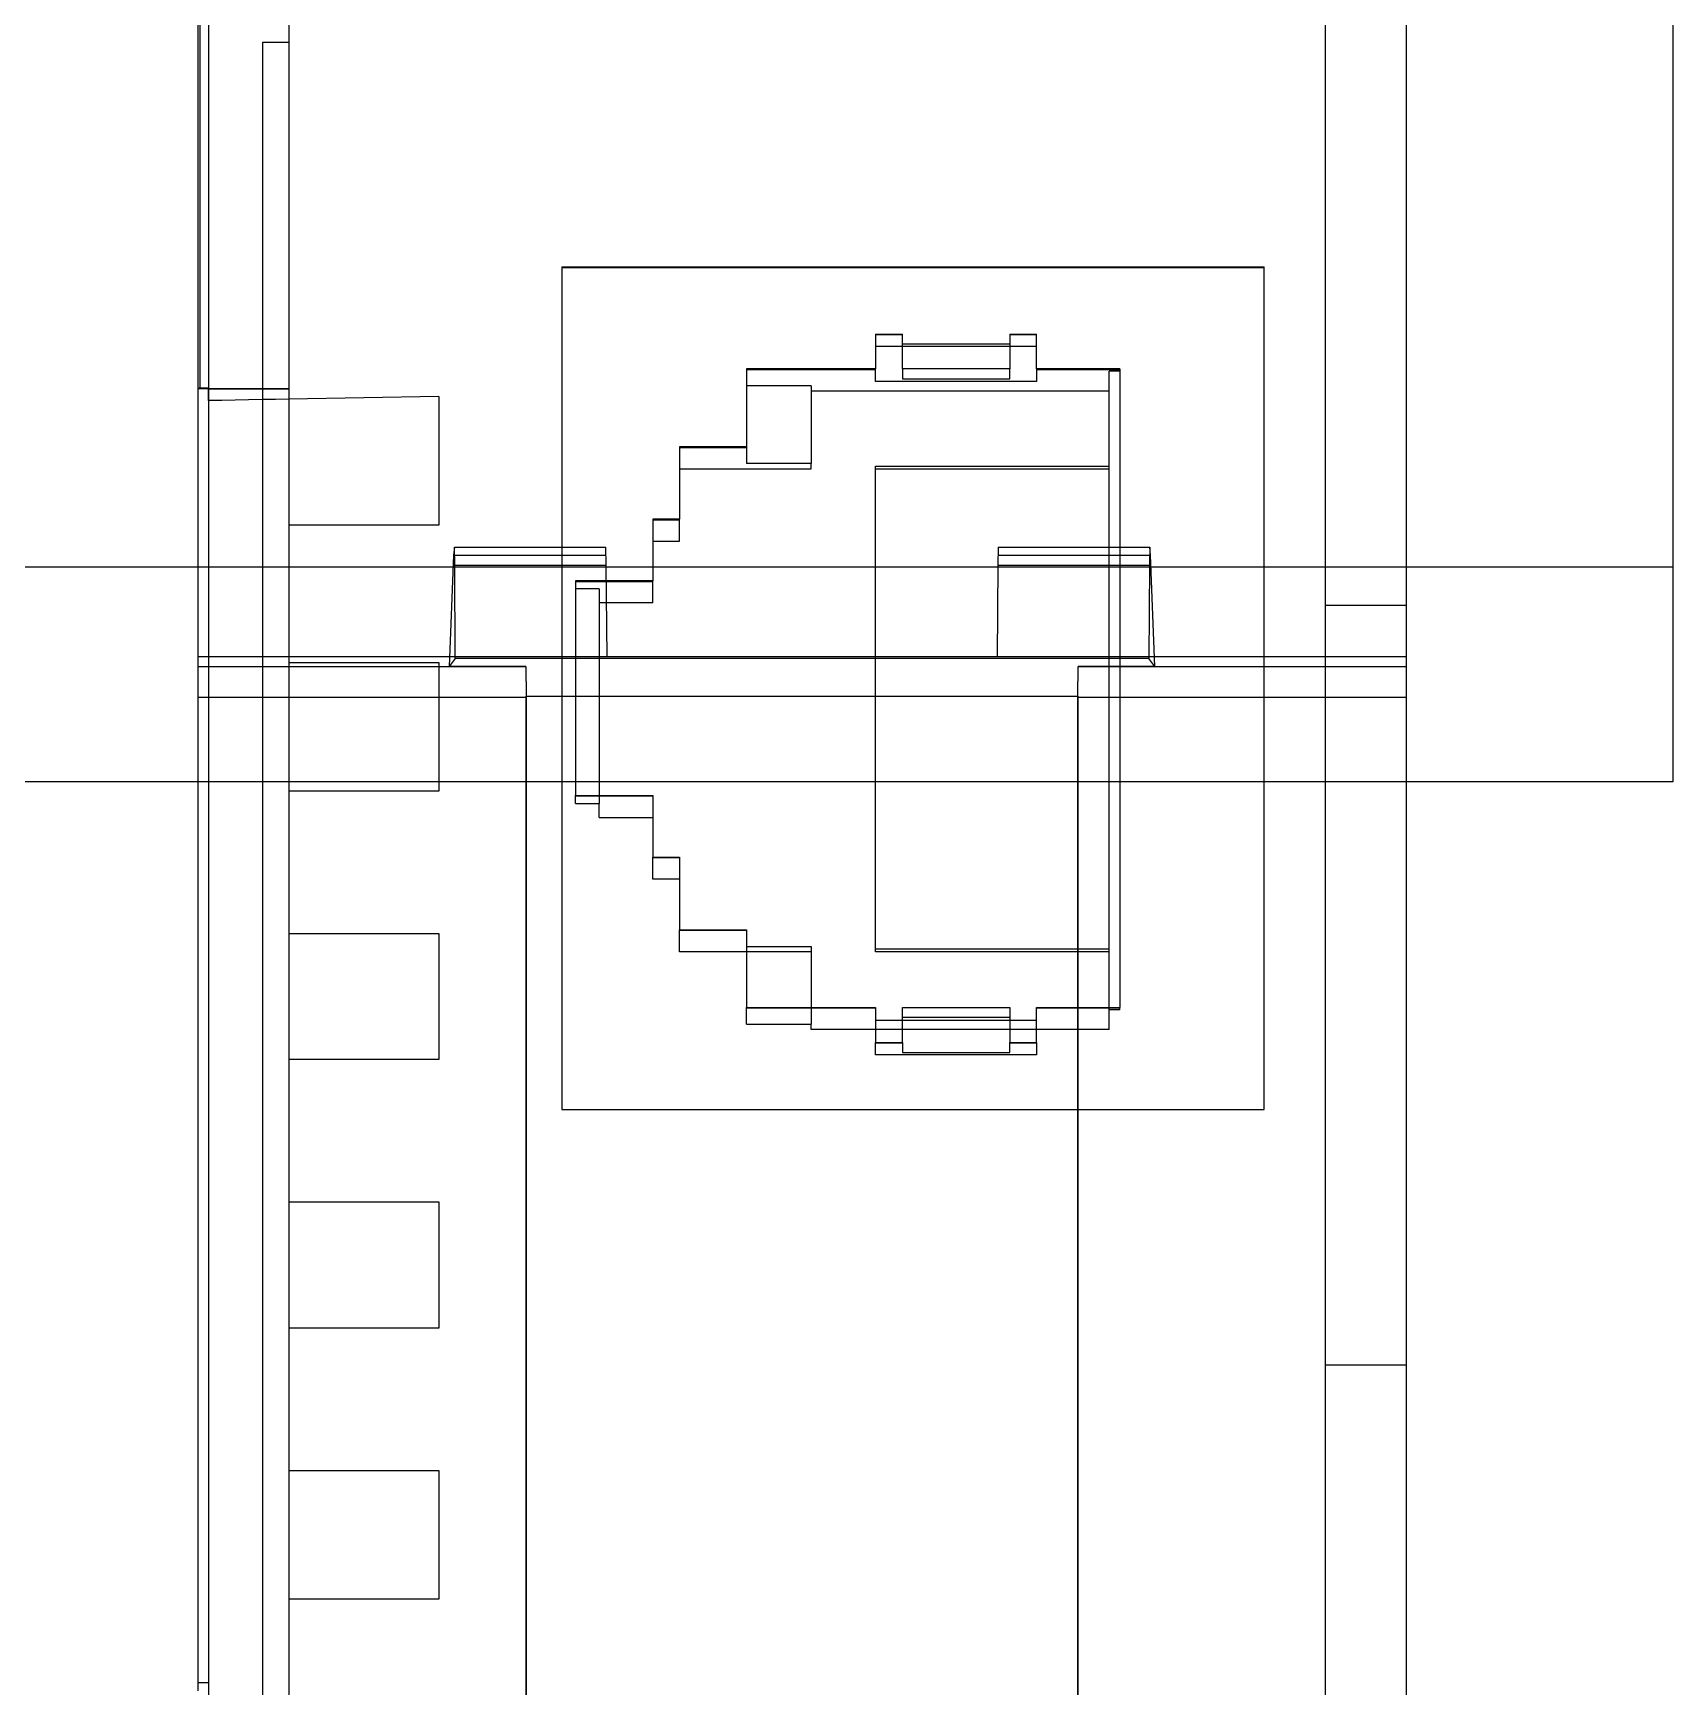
# Model space of a CAD drawing. Header units: millimetres. Extents: x -11 to 5160, y -11 to 2043.
# Drawn here: x 4059.96 to 4065.13, y 1268.34 to 1273.56 of the extents above; entities that cross this region are included whole.
import ezdxf

# ---------------------------------------------------------------- set-up
doc = ezdxf.new("R2010")
doc.units = ezdxf.units.MM
doc.layers.add('MAIN-1', color=7, linetype='Continuous')
doc.layers.add('MAIN-2', color=7, linetype='Continuous')

# ---------------------------------------------------------------- blocks, each defined once
blk = doc.blocks.new('*U154')
blk.add_line((435.049, 17.5), (435.049, -17.5))
for points in [[(435.049, -17.5), (1.389, -17.5), (1.389, 17.5), (435.049, 17.5)], [(435.049, -13.5), (1.389, -13.5), (1.389, 13.5), (435.049, 13.5)]]:
    blk.add_lwpolyline(points)
blk = doc.blocks.new('FL1005N 5 PORT SWITCH')
at = {"layer": 'MAIN-1'}
for p, q in [((22.499, 60.162), (22.499, -31.266)), ((-0.001, -34.432), (-0.001, 58.894)), ((0, -4.069), (0, -2.034)), ((0.034, -2.024), (0.034, -4.057)), ((0, -6.104), (0, -4.069)), ((0.034, -4.057), (0.034, -6.091)), ((0, -8.141), (0, -6.104)), ((0.034, -6.091), (0.034, -8.126)), ((6.777, -7.91), (6.777, -23.601)), ((6.777, -7.91), (19.857, -7.91)), ((19.857, -23.601), (19.857, -7.91)), ((0, -10.178), (0, -8.141)), ((0.034, -8.126), (0.034, -10.161)), ((12.617, -9.159), (12.617, -9.809)), ((12.617, -9.159), (13.117, -9.159)), ((13.117, -9.172), (12.617, -9.172)), ((13.117, -9.809), (13.117, -9.159)), ((15.117, -9.159), (15.117, -9.809)), ((15.117, -9.159), (15.617, -9.159)), ((15.617, -9.172), (15.117, -9.172)), ((15.617, -9.809), (15.617, -9.159)), ((13.117, -9.393), (12.617, -9.393)), ((15.617, -9.393), (15.117, -9.393)), ((10.217, -9.809), (10.217, -11.258)), ((12.617, -9.809), (10.217, -9.809)), ((10.217, -9.821), (12.617, -9.821)), ((12.617, -9.821), (12.617, -9.809)), ((12.617, -10.043), (12.617, -9.821)), ((15.117, -9.809), (13.117, -9.809)), ((13.117, -9.809), (13.117, -9.996)), ((15.117, -9.996), (15.117, -9.809)), ((17.167, -9.809), (15.617, -9.809)), ((15.617, -9.809), (15.617, -9.821)), ((15.617, -9.821), (17.167, -9.821)), ((15.617, -9.821), (15.617, -10.043)), ((17.167, -9.852), (16.967, -9.852)), ((16.967, -21.702), (16.967, -9.852)), ((17.167, -9.809), (17.167, -21.702)), ((0.023, -10.166), (0.028, -10.164)), ((0.028, -10.164), (0.034, -10.161)), ((0.034, -10.161), (0.057, -10.161)), ((0.057, -10.161), (0.079, -10.161)), ((0.079, -10.161), (0.101, -10.161)), ((0.101, -10.161), (0.124, -10.161)), ((0.124, -10.161), (0.146, -10.161)), ((0.146, -10.161), (0.168, -10.161)), ((0.168, -10.161), (0.191, -10.161)), ((0.191, -10.398), (0.191, -10.161)), ((11.417, -10.121), (10.217, -10.121)), ((11.417, -10.121), (11.417, -11.57)), ((15.617, -10.043), (12.617, -10.043)), ((13.117, -9.996), (15.117, -9.996)), ((0, -10.178), (0.006, -10.175)), ((0.191, -10.178), (0, -10.178)), ((0.006, -10.175), (0.011, -10.172)), ((0.011, -10.172), (0.017, -10.169)), ((0.017, -10.169), (0.023, -10.166)), ((0.441, -10.394), (0.191, -10.398)), ((0.191, -10.398), (0.191, -24.013)), ((0.691, -10.39), (0.441, -10.394)), ((0.941, -10.385), (0.691, -10.39)), ((1.191, -10.381), (0.941, -10.385)), ((1.441, -10.377), (1.191, -10.381)), ((1.691, -10.372), (1.441, -10.377)), ((4.481, -10.323), (1.691, -10.372)), ((1.691, -10.372), (1.691, -12.722)), ((4.481, -10.323), (4.481, -12.722)), ((11.417, -10.219), (16.967, -10.219)), ((8.967, -11.258), (8.967, -12.607)), ((10.217, -11.258), (8.967, -11.258)), ((8.967, -11.271), (10.217, -11.271)), ((10.217, -11.258), (10.217, -11.271)), ((10.217, -11.271), (10.217, -11.57)), ((8.967, -11.668), (11.417, -11.668)), ((11.417, -11.57), (10.217, -11.57)), ((11.417, -11.668), (11.417, -11.57)), ((12.617, -20.614), (12.617, -11.618)), ((12.617, -11.618), (16.967, -11.618)), ((8.467, -12.607), (8.467, -13.756)), ((8.967, -12.607), (8.467, -12.607)), ((8.467, -12.62), (8.967, -12.62)), ((8.967, -12.62), (8.967, -12.607)), ((8.967, -13.018), (8.967, -12.62)), ((1.691, -12.722), (1.691, -15.275)), ((4.481, -12.722), (1.691, -12.722)), ((8.467, -13.018), (8.967, -13.018)), ((7.027, -13.756), (7.027, -17.754)), ((8.467, -13.756), (7.027, -13.756)), ((7.027, -13.769), (8.467, -13.769)), ((8.467, -13.769), (8.467, -13.756)), ((8.467, -14.167), (8.467, -13.769)), ((7.467, -13.907), (7.027, -13.907)), ((7.467, -13.907), (7.467, -17.754)), ((8.467, -14.167), (7.467, -14.167)), ((1.691, -15.275), (1.691, -17.673)), ((1.691, -15.275), (4.481, -15.275)), ((4.481, -15.275), (4.481, -17.673)), ((1.691, -17.673), (1.691, -20.323)), ((4.481, -17.673), (1.691, -17.673)), ((7.027, -17.754), (8.467, -17.754)), ((8.467, -17.754), (8.467, -18.904)), ((8.467, -18.904), (8.967, -18.904)), ((8.967, -18.904), (8.967, -20.253)), ((1.691, -20.323), (1.691, -22.673)), ((1.691, -20.323), (4.481, -20.323)), ((4.481, -20.323), (4.481, -22.673)), ((8.967, -20.253), (10.217, -20.253)), ((10.217, -20.253), (10.217, -21.702)), ((10.217, -20.565), (11.417, -20.565)), ((11.417, -20.565), (11.417, -21.702)), ((16.967, -20.614), (12.617, -20.614)), ((12.617, -20.664), (12.617, -20.614)), ((16.967, -20.664), (12.617, -20.664)), ((10.217, -21.702), (12.617, -21.702)), ((12.617, -21.702), (12.617, -22.352)), ((13.117, -21.702), (15.117, -21.702)), ((13.117, -22.352), (13.117, -21.702)), ((15.117, -21.702), (15.117, -22.352)), ((15.617, -21.702), (17.167, -21.702)), ((15.617, -22.352), (15.617, -21.702)), ((12.617, -21.937), (13.117, -21.937)), ((15.117, -21.937), (15.617, -21.937)), ((12.617, -22.352), (13.117, -22.352)), ((15.117, -22.352), (15.617, -22.352)), ((1.691, -22.673), (1.691, -24.013)), ((4.481, -22.673), (1.691, -22.673)), ((6.777, -23.604), (6.777, -23.601)), ((6.777, -23.601), (19.857, -23.601)), ((6.777, -23.604), (19.857, -23.604)), ((19.857, -23.601), (19.857, -23.604)), ((0.191, -24.013), (0.191, -37.639)), ((1.691, -24.013), (1.691, -25.323)), ((1.691, -25.323), (1.691, -27.673)), ((1.691, -25.323), (4.481, -25.323)), ((4.481, -25.323), (4.481, -27.673)), ((1.691, -27.673), (1.691, -30.323)), ((4.481, -27.673), (1.691, -27.673)), ((1.691, -30.323), (1.691, -32.722)), ((1.691, -30.323), (4.481, -30.323)), ((4.481, -30.323), (4.481, -32.722)), ((22.499, -31.266), (22.499, -39.456)), ((1.691, -32.722), (1.691, -35.275)), ((4.481, -32.722), (1.691, -32.722))]:
    blk.add_line(p, q, dxfattribs=at)
at = {"layer": 'MAIN-2'}
for p, q in [((1.699, -10.178), (1.699, 58.555)), ((20.999, -10.178), (20.999, 58.555)), ((0.199, -34.281), (0.199, 37.688)), ((1.199, -3.722), (1.699, -3.722)), ((1.199, -3.722), (1.199, -38.478)), ((1.199, -3.722), (1.199, -3.722)), ((1.699, -3.722), (1.699, -3.722)), ((6.777, -7.918), (19.857, -7.918)), ((15.117, -9.346), (13.117, -9.346)), ((15.117, -9.393), (13.117, -9.393)), ((0.191, -10.177), (0.406, -10.177)), ((1.699, -10.178), (0.191, -10.178)), ((0.191, -10.398), (0.191, -10.398)), ((0.406, -10.177), (0.622, -10.177)), ((0.622, -10.177), (0.837, -10.177)), ((0.837, -10.177), (1.052, -10.177)), ((1.052, -10.177), (1.268, -10.177)), ((1.268, -10.177), (1.483, -10.177)), ((1.483, -10.177), (1.699, -10.177)), ((1.699, -37.872), (1.699, -10.177)), ((4.481, -10.323), (4.481, -10.323)), ((20.999, -14.211), (20.999, -10.178)), ((12.617, -11.668), (16.967, -11.668)), ((1.691, -12.722), (1.691, -12.722)), ((4.481, -12.722), (4.481, -12.722)), ((4.774, -13.13), (4.757, -13.277)), ((4.774, -13.13), (7.597, -13.13)), ((4.779, -13.465), (4.774, -13.13)), ((7.6, -13.465), (7.597, -13.13)), ((14.901, -13.13), (14.897, -13.465)), ((14.901, -13.13), (17.724, -13.13)), ((17.724, -13.13), (17.719, -13.465)), ((17.741, -13.277), (17.724, -13.13)), ((4.757, -13.277), (4.679, -15.35)), ((4.757, -13.277), (7.598, -13.277)), ((4.791, -15.202), (4.779, -13.465)), ((4.779, -13.465), (7.6, -13.465)), ((7.618, -15.169), (7.6, -13.465)), ((14.897, -13.465), (14.88, -15.169)), ((14.897, -13.465), (17.719, -13.465)), ((14.899, -13.277), (17.741, -13.277)), ((17.719, -13.465), (17.707, -15.202)), ((17.818, -15.35), (17.741, -13.277)), ((20.999, -14.211), (22.499, -14.211)), ((20.999, -16.57), (20.999, -14.211)), ((22.499, -15.172), (-0.001, -15.172)), ((-0.001, -15.353), (6.106, -15.353)), ((1.691, -15.275), (1.691, -15.275)), ((4.481, -15.275), (4.481, -15.275)), ((4.791, -15.202), (4.679, -15.35)), ((6.105, -15.35), (4.679, -15.35)), ((17.707, -15.202), (4.791, -15.202)), ((6.105, -15.35), (6.106, -15.353)), ((6.105, -15.35), (6.112, -15.905)), ((6.106, -15.353), (6.113, -15.924)), ((14.88, -15.169), (7.618, -15.169)), ((7.618, -15.169), (7.618, -15.169)), ((14.88, -15.169), (14.88, -15.169)), ((16.385, -15.905), (16.392, -15.35)), ((16.385, -15.924), (16.392, -15.353)), ((16.392, -15.353), (16.392, -15.35)), ((17.818, -15.35), (16.392, -15.35)), ((16.392, -15.353), (22.499, -15.353)), ((17.818, -15.35), (17.707, -15.202)), ((-0.001, -15.924), (6.113, -15.924)), ((6.112, -56.796), (6.112, -15.905)), ((6.112, -15.905), (16.385, -15.905)), ((6.113, -15.924), (6.113, -56.796)), ((16.385, -15.905), (16.385, -56.796)), ((16.385, -56.796), (16.385, -15.924)), ((16.385, -15.924), (22.499, -15.924)), ((20.999, -18.928), (20.999, -16.57)), ((1.691, -17.673), (1.691, -17.673)), ((4.481, -17.673), (4.481, -17.673)), ((7.027, -17.767), (7.027, -17.754)), ((8.467, -17.767), (7.027, -17.767)), ((7.027, -17.905), (7.027, -17.767)), ((7.467, -17.754), (7.467, -17.905)), ((7.027, -17.905), (7.467, -17.905)), ((7.467, -18.165), (7.467, -17.905)), ((7.467, -18.165), (8.467, -18.165)), ((8.467, -18.917), (8.467, -18.904)), ((8.967, -18.917), (8.467, -18.917)), ((8.467, -19.314), (8.467, -18.917)), ((20.999, -21.287), (20.999, -18.928)), ((8.967, -19.314), (8.467, -19.314)), ((1.691, -20.323), (1.691, -20.323)), ((4.481, -20.323), (4.481, -20.323)), ((8.967, -20.266), (8.967, -20.253)), ((10.217, -20.266), (8.967, -20.266)), ((8.967, -20.664), (8.967, -20.266)), ((11.417, -20.664), (8.967, -20.664)), ((20.999, -23.647), (20.999, -21.287)), ((10.217, -21.715), (10.217, -21.702)), ((12.617, -21.715), (10.217, -21.715)), ((10.217, -22.014), (10.217, -21.715)), ((11.417, -21.702), (11.417, -22.014)), ((17.167, -21.715), (15.617, -21.715)), ((16.967, -21.746), (16.967, -21.702)), ((17.167, -21.746), (16.967, -21.746)), ((16.967, -22.113), (16.967, -21.746)), ((17.167, -21.715), (17.167, -21.702)), ((17.167, -21.746), (17.167, -21.715)), ((10.217, -22.014), (11.417, -22.014)), ((11.417, -22.113), (11.417, -22.014)), ((16.967, -22.113), (11.417, -22.113)), ((15.117, -21.89), (13.117, -21.89)), ((13.117, -21.937), (15.117, -21.937)), ((12.617, -22.365), (12.617, -22.352)), ((12.617, -22.586), (12.617, -22.365)), ((13.117, -22.365), (12.617, -22.365)), ((13.117, -22.352), (13.117, -22.365)), ((13.117, -22.365), (13.117, -22.539)), ((15.117, -22.365), (15.117, -22.352)), ((15.617, -22.365), (15.117, -22.365)), ((15.117, -22.539), (15.117, -22.365)), ((15.617, -22.352), (15.617, -22.365)), ((15.617, -22.365), (15.617, -22.586)), ((1.691, -22.673), (1.691, -22.673)), ((4.481, -22.673), (4.481, -22.673)), ((15.617, -22.586), (12.617, -22.586)), ((13.117, -22.539), (15.117, -22.539)), ((20.999, -26.006), (20.999, -23.647)), ((1.691, -25.323), (1.691, -25.323)), ((4.481, -25.323), (4.481, -25.323)), ((20.999, -28.366), (20.999, -26.006)), ((1.691, -27.673), (1.691, -27.673)), ((4.481, -27.673), (4.481, -27.673)), ((20.999, -30.116), (20.999, -28.366)), ((21.213, -28.366), (20.999, -28.366)), ((21.427, -28.366), (21.213, -28.366)), ((21.642, -28.366), (21.427, -28.366)), ((21.856, -28.366), (21.642, -28.366)), ((22.07, -28.366), (21.856, -28.366)), ((22.285, -28.366), (22.07, -28.366)), ((22.499, -28.366), (22.285, -28.366)), ((20.999, -31.867), (20.999, -30.116)), ((1.691, -30.323), (1.691, -30.323)), ((4.481, -30.323), (4.481, -30.323)), ((20.999, -33.617), (20.999, -31.867)), ((1.691, -32.722), (1.691, -32.722)), ((4.481, -32.722), (4.481, -32.722)), ((20.999, -35.367), (20.999, -33.617)), ((0.199, -34.281), (-0.001, -34.281)), ((-0.001, -34.281), (-0.001, -34.281)), ((0.199, -34.281), (0.199, -34.281))]:
    blk.add_line(p, q, dxfattribs=at)
blk = doc.blocks.new('*U224')
for name, p in [('FL1005N 5 PORT SWITCH', (410.585, 287.128)), ('*U154', (3.004, 287.128))]:
    blk.add_blockref(name, p)

msp = doc.modelspace()

# ---------------------------------------------------------------- block references
at = {"xscale": 0.1693510201669083, "yscale": 0.1693510201669083, "zscale": 0.1693510201669083}
msp.add_blockref('*U224', (3990.9468, 1225.5354), dxfattribs=at)

doc.saveas('drawing.dxf')
